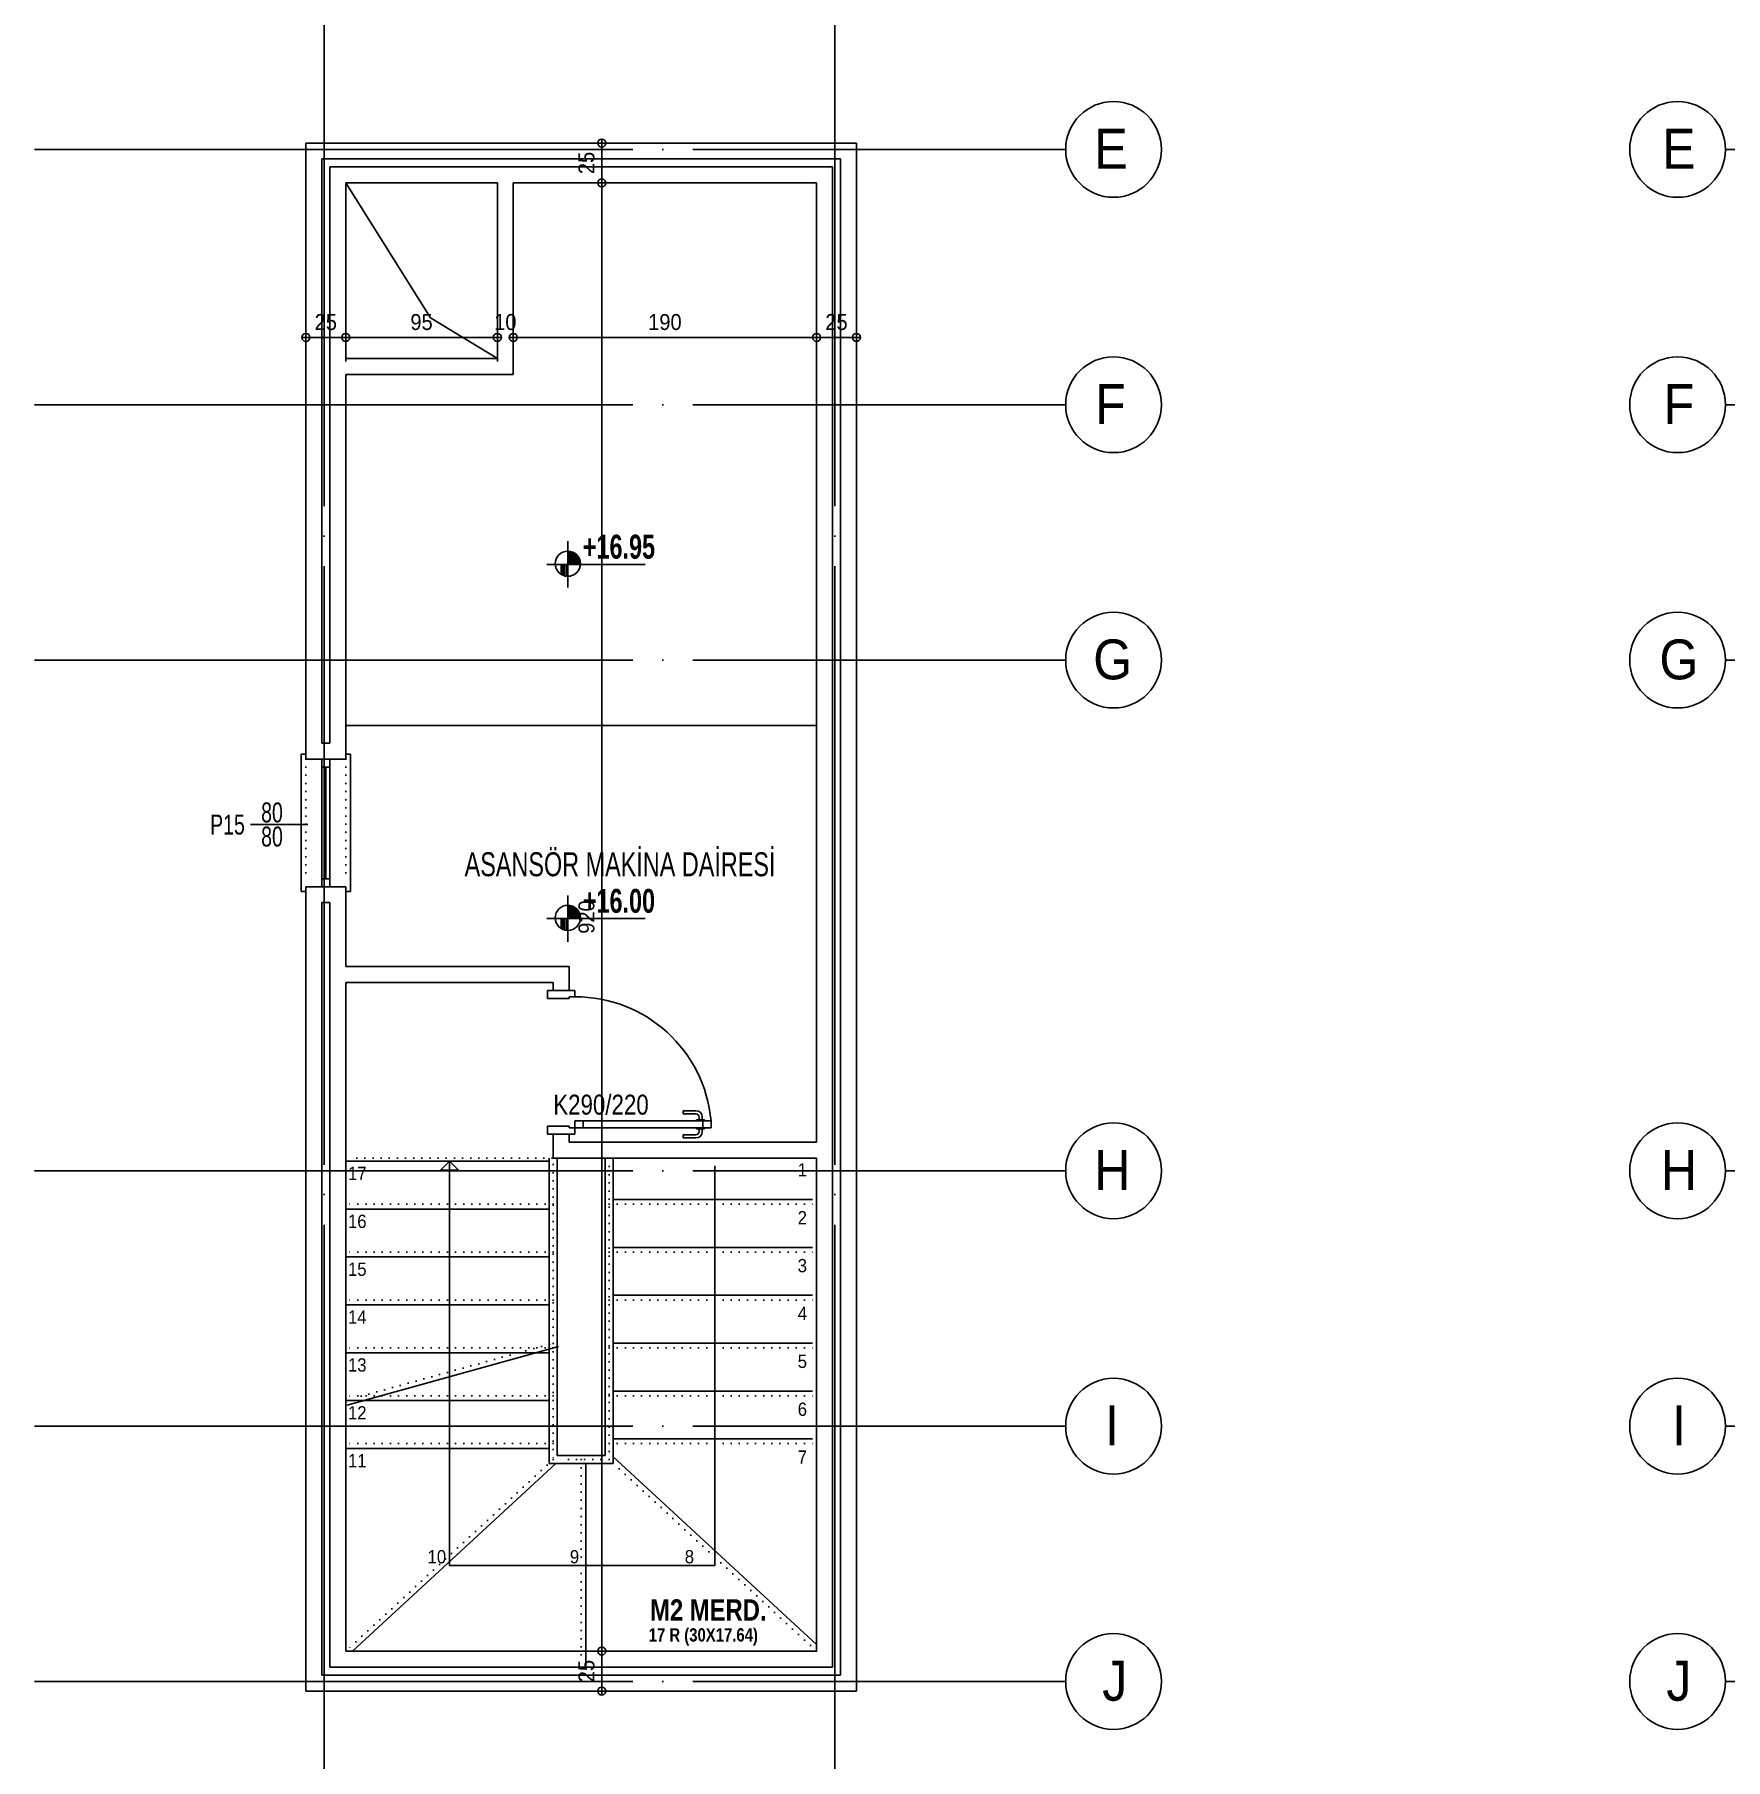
# Model space of a CAD drawing. Extents: x 460786 to 545292, y 30998 to 41694.
# Drawn here: x 472210 to 473270, y 38999 to 40080 of the extents above; entities that cross this region are included whole.
import ezdxf
from ezdxf.enums import TextEntityAlignment as Align

# ---------------------------------------------------------------- set-up
doc = ezdxf.new("R2010")
doc.units = 0
doc.header["$LTSCALE"] = 50
doc.header["$MEASUREMENT"] = 0
doc.header["$PDMODE"] = 35
doc.linetypes.add('DASHDOT', pattern=[5.5, 5, -0.25, 0, -0.25])
doc.linetypes.add('DASHED', pattern=[0.1, 0, -0.1])
doc.layers.get('0').update_dxf_attribs({"linetype": 'CONTINUOUS'})
doc.layers.get('Defpoints').update_dxf_attribs({"linetype": 'CONTINUOUS'})
for name, color, linetype in [('A-Aks Balonu', 2, 'CONTINUOUS'), ('A-Aks Dikey', 12, 'DASHDOT'), ('A-Aks Yatay', 12, 'DASHDOT'), ('A-Cam', 160, 'CONTINUOUS'), ('A-Dash', 9, 'DASHED'), ('A-Duvar', 7, 'CONTINUOUS'), ('A-Gör 2', 40, 'CONTINUOUS'), ('A-Kapı', 2, 'CONTINUOUS'), ('A-Kot', 3, 'CONTINUOUS'), ('A-Merdiven', 11, 'CONTINUOUS'), ('A-Olcu  IC Yatay', 8, 'CONTINUOUS'), ('A-Olcu Ic Dikey', 8, 'CONTINUOUS'), ('A-Poz-Kapı', 4, 'CONTINUOUS'), ('A-Poz-Pen', 4, 'CONTINUOUS'), ('A-Yazı 1', 200, 'CONTINUOUS'), ('A-Yazı Merdiven', 4, 'CONTINUOUS')]:
    doc.layers.add(name, color=color, linetype=linetype)
doc.styles.add('arial black', font='ariblk.ttf', dxfattribs={"width": 0.9, "height": 20})
doc.styles.add('blkan', font='arial.ttf', dxfattribs={"width": 0.9, "height": 12.5})
doc.styles.get("Standard").update_dxf_attribs({"font": 'arial.ttf', "width": 0.9})
doc.styles.add('YAZI', font='arialbd.ttf', dxfattribs={"width": 0.9, "height": 150})
doc.dimstyles.new('EXIT', dxfattribs={"dimscale": 50, "dimtxt": 0.23, "dimasz": 0.03, "dimexe": 0.125, "dimexo": 0.5, "dimgap": 0.09, "dimtad": 1, "dimzin": 1, "dimdsep": 46, "dimtxsty": 'Standard', "dimblk": 'TICK', "dimcen": 0.2, "dimadec": 0, "dimazin": 0, "dimtfac": 1, "dimtix": 1, "dimtofl": 0, "dimtmove": 2, "dimatfit": 3, "dimldrblk": 'TICK', "dimfxl": 1, "dimtolj": 1, "dimtzin": 1, "dimarcsym": 0})

# ---------------------------------------------------------------- blocks, each defined once
blk = doc.blocks.new('aks')
blk.add_circle((-0.8, 38.6), 60)
at = {"width": 0.9}
blk.add_attdef('AKSNO', text='', height=50, dxfattribs=at).set_placement((-0.8, 38.6), align=Align.MIDDLE_CENTER)
blk = doc.blocks.new('poz-pk1')
blk.add_line((24.3, 28.7), (24.3, -5.7))
at = {"width": 0.7}
for p in [(17, 10), (31.5, 10)]:
    blk.add_attdef('YAZı', text='', height=12, rotation=90, dxfattribs=at).set_placement(p, align=Align.MIDDLE_CENTER)
blk.add_attdef('POZ', text='', height=12, dxfattribs=at).set_placement((24.3, -14.4), align=Align.MIDDLE_CENTER)
blk = doc.blocks.new('kot-p200')
for p, q in [((11, 26), (11, -46.7)), ((13.6, 10.3), (13.6, -10.4)), ((16.2, 9.8), (16.2, -10.4)), ((18.9, 8.9), (18.9, -10.4)), ((21.5, 7.5), (21.5, -10.4)), ((24.1, 5.6), (24.1, -10.4)), ((26.7, 2.8), (26.7, -10.4)), ((132.5, -10.4), (-21.8, -10.4)), ((0.5, -10.4), (0.5, -25.8)), ((3.1, -10.4), (3.1, -27.2)), ((5.7, -10.4), (5.7, -28.1)), ((8.4, -10.4), (8.4, -28.7)), ((29.4, -1.8), (29.4, -10.4))]:
    blk.add_line(p, q)
blk.add_circle((11.1, -9.2), 19.7)
at = {"style": 'YAZI', "width": 0.7}
blk.add_attdef('KABAKOT', (34.7, -1.3), '', height=37.5, dxfattribs=at)
blk = doc.blocks.new('TICK', base_point=(53.7, 38.06))
blk.add_line((55.37, 38.06), (52.04, 38.06))
blk.add_circle((53.7, 38.06), 1.67)
blk = doc.blocks.new('*D833')
at = {"layer": 'A-Olcu Ic Dikey', "color": 0, "lineweight": -2, "transparency": 16777216}
for p, q in [((472550.9143, 39986.50245), (472572.1643, 39986.50245)), ((472565.9143, 39068.00245), (472565.9143, 39985.00245)), ((472550.9143, 39066.50245), (472572.1643, 39066.50245))]:
    blk.add_line(p, q, dxfattribs=at)
at = {"layer": 'Defpoints', "color": 0, "transparency": 16777216}
for p in [(472525.9143, 39986.50245), (472565.9143, 39986.50245), (472525.9143, 39066.50245)]:
    blk.add_point(p, dxfattribs=at)
at = {"layer": 'A-Olcu Ic Dikey', "color": 0, "lineweight": -2, "transparency": 16777216, "xscale": 1.5, "yscale": 1.5, "zscale": 1.5}
for p, rotation in [((472565.9143, 39986.50245), 90), ((472565.9143, 39066.50245), 270)]:
    blk.add_blockref('TICK', p, dxfattribs=dict(at, rotation=rotation))
at = {"layer": 'A-Olcu Ic Dikey', "color": 0, "transparency": 16777216, "insert": (472556.30857, 39526.50245), "char_height": 10, "attachment_point": 5, "rotation": 90}
blk.add_mtext('\\A1;920', dxfattribs=at)
blk = doc.blocks.new('*D834')
at = {"layer": 'A-Olcu  IC Yatay', "color": 0, "lineweight": -2, "transparency": 16777216}
for p, q in [((472510.44705, 39874.66205), (472510.44705, 39895.91205)), ((472698.94705, 39889.66205), (472511.94705, 39889.66205)), ((472700.44705, 39874.66205), (472700.44705, 39895.91205))]:
    blk.add_line(p, q, dxfattribs=at)
at = {"layer": 'Defpoints', "color": 0, "transparency": 16777216}
for p in [(472510.44705, 39889.66205), (472510.44705, 39849.66205), (472700.44705, 39849.66205)]:
    blk.add_point(p, dxfattribs=at)
at = {"layer": 'A-Olcu  IC Yatay', "color": 0, "lineweight": -2, "transparency": 16777216, "xscale": 1.5, "yscale": 1.5, "zscale": 1.5}
for p, rotation in [((472510.44705, 39889.66205), 180.0000000000373), ((472700.44705, 39889.66205), 3.733013897999626e-11)]:
    blk.add_blockref('TICK', p, dxfattribs=dict(at, rotation=rotation))
at = {"layer": 'A-Olcu  IC Yatay', "color": 0, "transparency": 16777216, "insert": (472605.44705, 39899.26778), "char_height": 10, "attachment_point": 5}
blk.add_mtext('\\A1;190', dxfattribs=at)
blk = doc.blocks.new('*D835')
at = {"layer": 'A-Olcu  IC Yatay', "color": 0, "lineweight": -2, "transparency": 16777216}
for p, q in [((472498.94705, 39889.66205), (472497.44705, 39889.66205)), ((472500.44705, 39874.66205), (472500.44705, 39895.91205)), ((472510.44705, 39874.66205), (472510.44705, 39895.91205)), ((472511.94705, 39889.66205), (472513.44705, 39889.66205))]:
    blk.add_line(p, q, dxfattribs=at)
at = {"layer": 'Defpoints', "color": 0, "transparency": 16777216}
for p in [(472510.44705, 39889.66205), (472500.44705, 39849.66205), (472510.44705, 39849.66205)]:
    blk.add_point(p, dxfattribs=at)
at = {"layer": 'A-Olcu  IC Yatay', "color": 0, "lineweight": -2, "transparency": 16777216, "xscale": 1.5, "yscale": 1.5, "zscale": 1.5}
blk.add_blockref('TICK', (472500.44705, 39889.66205), dxfattribs=at)
at = {"layer": 'A-Olcu  IC Yatay', "color": 0, "lineweight": -2, "transparency": 16777216, "xscale": 1.5, "yscale": 1.5, "zscale": 1.5, "rotation": 180}
blk.add_blockref('TICK', (472510.44705, 39889.66205), dxfattribs=at)
at = {"layer": 'A-Olcu  IC Yatay', "color": 0, "transparency": 16777216, "insert": (472505.44705, 39899.26778), "char_height": 10, "attachment_point": 5}
blk.add_mtext('\\A1;10', dxfattribs=at)
blk = doc.blocks.new('*D836')
at = {"layer": 'A-Olcu  IC Yatay', "color": 0, "lineweight": -2, "transparency": 16777216}
for p, q in [((472405.44705, 39874.66205), (472405.44705, 39895.91205)), ((472498.94705, 39889.66205), (472406.94705, 39889.66205)), ((472500.44705, 39874.66205), (472500.44705, 39895.91205))]:
    blk.add_line(p, q, dxfattribs=at)
at = {"layer": 'Defpoints', "color": 0, "transparency": 16777216}
for p in [(472405.44705, 39889.66205), (472405.44705, 39849.66205), (472500.44705, 39849.66205)]:
    blk.add_point(p, dxfattribs=at)
at = {"layer": 'A-Olcu  IC Yatay', "color": 0, "lineweight": -2, "transparency": 16777216, "xscale": 1.5, "yscale": 1.5, "zscale": 1.5}
for p, rotation in [((472405.44705, 39889.66205), 180.0000000000395), ((472500.44705, 39889.66205), 3.948841253986756e-11)]:
    blk.add_blockref('TICK', p, dxfattribs=dict(at, rotation=rotation))
at = {"layer": 'A-Olcu  IC Yatay', "color": 0, "transparency": 16777216, "insert": (472452.94705, 39899.26778), "char_height": 10, "attachment_point": 5}
blk.add_mtext('\\A1;95', dxfattribs=at)
blk = doc.blocks.new('*D837')
at = {"layer": 'A-Olcu  IC Yatay', "color": 0, "lineweight": -2, "transparency": 16777216}
for p, q in [((472380.44705, 39874.66205), (472380.44705, 39895.91205)), ((472381.94705, 39889.66205), (472403.94705, 39889.66205)), ((472405.44705, 39874.66205), (472405.44705, 39895.91205))]:
    blk.add_line(p, q, dxfattribs=at)
at = {"layer": 'Defpoints', "color": 0, "transparency": 16777216}
for p in [(472405.44705, 39889.66205), (472380.44705, 39849.66205), (472405.44705, 39849.66205)]:
    blk.add_point(p, dxfattribs=at)
at = {"layer": 'A-Olcu  IC Yatay', "color": 0, "lineweight": -2, "transparency": 16777216, "xscale": 1.5, "yscale": 1.5, "zscale": 1.5, "rotation": 180}
blk.add_blockref('TICK', (472380.44705, 39889.66205), dxfattribs=at)
at = {"layer": 'A-Olcu  IC Yatay', "color": 0, "lineweight": -2, "transparency": 16777216, "xscale": 1.5, "yscale": 1.5, "zscale": 1.5}
blk.add_blockref('TICK', (472405.44705, 39889.66205), dxfattribs=at)
at = {"layer": 'A-Olcu  IC Yatay', "color": 0, "transparency": 16777216, "insert": (472392.94705, 39899.26778), "char_height": 10, "attachment_point": 5}
blk.add_mtext('\\A1;25', dxfattribs=at)
blk = doc.blocks.new('*D838')
at = {"layer": 'A-Olcu  IC Yatay', "color": 0, "lineweight": -2, "transparency": 16777216}
for p, q in [((472700.44705, 39874.66205), (472700.44705, 39895.91205)), ((472701.94705, 39889.66205), (472723.94705, 39889.66205)), ((472725.44705, 39874.66205), (472725.44705, 39895.91205))]:
    blk.add_line(p, q, dxfattribs=at)
at = {"layer": 'Defpoints', "color": 0, "transparency": 16777216}
for p in [(472725.44705, 39889.66205), (472700.44705, 39849.66205), (472725.44705, 39849.66205)]:
    blk.add_point(p, dxfattribs=at)
at = {"layer": 'A-Olcu  IC Yatay', "color": 0, "lineweight": -2, "transparency": 16777216, "xscale": 1.5, "yscale": 1.5, "zscale": 1.5, "rotation": 180}
blk.add_blockref('TICK', (472700.44705, 39889.66205), dxfattribs=at)
at = {"layer": 'A-Olcu  IC Yatay', "color": 0, "lineweight": -2, "transparency": 16777216, "xscale": 1.5, "yscale": 1.5, "zscale": 1.5}
blk.add_blockref('TICK', (472725.44705, 39889.66205), dxfattribs=at)
at = {"layer": 'A-Olcu  IC Yatay', "color": 0, "transparency": 16777216, "insert": (472712.94705, 39899.26778), "char_height": 10, "attachment_point": 5}
blk.add_mtext('\\A1;25', dxfattribs=at)
blk = doc.blocks.new('*D839')
at = {"layer": 'A-Olcu Ic Dikey', "color": 0, "lineweight": -2, "transparency": 16777216}
for p, q in [((472550.9143, 40011.50245), (472572.1643, 40011.50245)), ((472565.9143, 40010.00245), (472565.9143, 39988.00245)), ((472550.9143, 39986.50245), (472572.1643, 39986.50245))]:
    blk.add_line(p, q, dxfattribs=at)
at = {"layer": 'Defpoints', "color": 0, "transparency": 16777216}
for p in [(472525.9143, 40011.50245), (472525.9143, 39986.50245), (472565.9143, 39986.50245)]:
    blk.add_point(p, dxfattribs=at)
at = {"layer": 'A-Olcu Ic Dikey', "color": 0, "lineweight": -2, "transparency": 16777216, "xscale": 1.5, "yscale": 1.5, "zscale": 1.5}
for p, rotation in [((472565.9143, 40011.50245), 90), ((472565.9143, 39986.50245), 270)]:
    blk.add_blockref('TICK', p, dxfattribs=dict(at, rotation=rotation))
at = {"layer": 'A-Olcu Ic Dikey', "color": 0, "transparency": 16777216, "insert": (472556.30857, 39999.00245), "char_height": 10, "attachment_point": 5, "rotation": 90}
blk.add_mtext('\\A1;25', dxfattribs=at)
blk = doc.blocks.new('*D840')
at = {"layer": 'A-Olcu Ic Dikey', "color": 0, "lineweight": -2, "transparency": 16777216}
for p, q in [((472550.9143, 39066.50245), (472572.1643, 39066.50245)), ((472565.9143, 39065.00245), (472565.9143, 39043.00245)), ((472550.9143, 39041.50245), (472572.1643, 39041.50245))]:
    blk.add_line(p, q, dxfattribs=at)
at = {"layer": 'Defpoints', "color": 0, "transparency": 16777216}
for p in [(472525.9143, 39066.50245), (472525.9143, 39041.50245), (472565.9143, 39041.50245)]:
    blk.add_point(p, dxfattribs=at)
at = {"layer": 'A-Olcu Ic Dikey', "color": 0, "lineweight": -2, "transparency": 16777216, "xscale": 1.5, "yscale": 1.5, "zscale": 1.5}
for p, rotation in [((472565.9143, 39066.50245), 90), ((472565.9143, 39041.50245), 270)]:
    blk.add_blockref('TICK', p, dxfattribs=dict(at, rotation=rotation))
at = {"layer": 'A-Olcu Ic Dikey', "color": 0, "transparency": 16777216, "insert": (472556.30857, 39054.00245), "char_height": 10, "attachment_point": 5, "rotation": 90}
blk.add_mtext('\\A1;25', dxfattribs=at)

msp = doc.modelspace()

# ---------------------------------------------------------------- linework, layer by layer
at = {"layer": 'A-Aks Dikey', "ltscale": 1.5}
for p, q in [((472391.95, 40158.89), (472391.95, 38806.52)), ((472711.95, 40158.89), (472711.95, 38806.52))]:
    msp.add_line(p, q, dxfattribs=at)
at = {"layer": 'A-Aks Yatay', "ltscale": 1.5}
for p, q in [((472210.41, 40007.5), (472856.56, 40007.5)), ((473270.05, 40007.5), (476108.46, 40007.5)), ((472210.41, 39847.5), (472856.56, 39847.5)), ((473270.05, 39847.5), (476108.46, 39847.5)), ((472210.41, 39687.5), (472856.56, 39687.5)), ((473270.05, 39687.5), (476108.46, 39687.5)), ((472210.41, 39367.5), (472856.56, 39367.5)), ((473270.05, 39367.5), (476108.46, 39367.5)), ((472210.41, 39207.5), (472856.56, 39207.5)), ((473270.05, 39207.5), (476108.46, 39207.5)), ((472210.41, 39047.5), (472856.56, 39047.5)), ((473270.05, 39047.5), (476108.46, 39047.5))]:
    msp.add_line(p, q, dxfattribs=at)
at = {"layer": 'A-Cam'}
for p, q in [((472390.45, 39545.5), (472390.45, 39625.5)), ((472392.95, 39550.5), (472392.95, 39620.5)), ((472395.45, 39545.5), (472395.45, 39625.5))]:
    msp.add_line(p, q, dxfattribs=at)
for points in [[(472390.45, 39625.5), (472390.45, 39620.5), (472395.45, 39620.5)], [(472395.45, 39545.5), (472395.45, 39550.5), (472390.45, 39550.5)]]:
    msp.add_lwpolyline(points, dxfattribs=at)
at = {"layer": 'A-Dash'}
for p, q in [((472380.45, 39625.5), (472380.45, 39545.5)), ((472405.45, 39625.5), (472405.45, 39545.5)), ((472570.45, 39375.5), (472405.45, 39375.5)), ((472535.45, 39376.5), (472535.45, 39186.5)), ((472570.45, 39186.5), (472570.45, 39376.5)), ((472700.45, 39066.5), (472700.45, 39366.5)), ((472535.45, 39346.5), (472405.45, 39346.5)), ((472570.45, 39346.5), (472700.45, 39346.5)), ((472535.45, 39316.5), (472405.45, 39316.5)), ((472570.45, 39316.5), (472700.45, 39316.5)), ((472535.45, 39286.5), (472405.45, 39286.5)), ((472570.45, 39286.5), (472700.45, 39286.5)), ((472537.95, 39260.19), (472405.45, 39223.5)), ((472535.45, 39256.5), (472405.45, 39256.5)), ((472570.45, 39256.5), (472700.45, 39256.5)), ((472535.45, 39226.5), (472405.45, 39226.5)), ((472570.45, 39226.5), (472700.45, 39226.5)), ((472535.45, 39196.5), (472405.45, 39196.5)), ((472570.45, 39196.5), (472700.45, 39196.5)), ((472535.45, 39186.5), (472405.45, 39066.5)), ((472570.45, 39186.5), (472535.45, 39186.5)), ((472552.95, 39186.5), (472552.95, 39056.5)), ((472700.45, 39066.5), (472570.45, 39186.5))]:
    msp.add_line(p, q, dxfattribs=at)
at = {"layer": 'A-Duvar'}
for p, q in [((472725.45, 40011.5), (472380.45, 40011.5)), ((472380.45, 40011.5), (472380.45, 39625.5)), ((472725.45, 40011.5), (472725.45, 39066.5)), ((472715.45, 40001.5), (472390.45, 40001.5)), ((472390.45, 40001.5), (472390.45, 39635.5)), ((472710.45, 39996.5), (472395.45, 39996.5)), ((472395.45, 39996.5), (472395.45, 39635.5)), ((472710.45, 39996.5), (472710.45, 39056.5)), ((472715.45, 40001.5), (472715.45, 39051.5)), ((472405.45, 39986.5), (472405.45, 39876.5)), ((472500.45, 39986.5), (472405.45, 39986.5)), ((472500.45, 39876.5), (472500.45, 39986.5)), ((472700.45, 39986.5), (472510.45, 39986.5)), ((472510.45, 39866.5), (472510.45, 39986.5)), ((472700.45, 39986.5), (472700.45, 39385.5)), ((472405.45, 39876.5), (472500.45, 39876.5)), ((472405.45, 39866.5), (472510.45, 39866.5)), ((472405.45, 39866.5), (472405.45, 39625.5)), ((472390.45, 39635.5), (472395.45, 39635.5)), ((472395.45, 39635.5), (472390.45, 39635.5)), ((472380.45, 39625.5), (472405.45, 39625.5)), ((472405.45, 39625.5), (472380.45, 39625.5)), ((472405.45, 39625.5), (472380.45, 39625.5)), ((472380.45, 39545.5), (472405.45, 39545.5)), ((472380.45, 39545.5), (472380.45, 39066.5)), ((472380.45, 39545.5), (472405.45, 39545.5)), ((472405.45, 39545.5), (472380.45, 39545.5)), ((472405.45, 39545.5), (472405.45, 39495.5)), ((472390.45, 39535.5), (472390.45, 39051.5)), ((472390.45, 39535.5), (472395.45, 39535.5)), ((472395.45, 39535.5), (472390.45, 39535.5)), ((472395.45, 39535.5), (472395.45, 39056.5)), ((472405.45, 39495.5), (472545.45, 39495.5)), ((472545.45, 39495.5), (472545.45, 39480.5)), ((472405.45, 39485.5), (472535.45, 39485.5)), ((472405.45, 39485.5), (472405.45, 39066.5)), ((472535.45, 39485.5), (472535.45, 39480.5)), ((472545.45, 39480.5), (472535.45, 39480.5)), ((472545.45, 39390.5), (472535.45, 39390.5)), ((472535.45, 39390.5), (472535.45, 39375.5)), ((472545.45, 39390.5), (472545.45, 39385.5)), ((472545.45, 39385.5), (472700.45, 39385.5)), ((472535.45, 39375.5), (472700.45, 39375.5)), ((472700.45, 39375.5), (472700.45, 39066.5)), ((472405.45, 39366.5), (472405.45, 39066.5)), ((472725.45, 39066.5), (472725.45, 39366.5)), ((472380.45, 39066.5), (472380.45, 39041.5)), ((472700.45, 39066.5), (472405.45, 39066.5)), ((472725.45, 39066.5), (472725.45, 39041.5)), ((472710.45, 39056.5), (472395.45, 39056.5)), ((472715.45, 39051.5), (472390.45, 39051.5)), ((472725.45, 39041.5), (472380.45, 39041.5))]:
    msp.add_line(p, q, dxfattribs=at)
at = {"layer": 'A-Gör 2'}
for p, q in [((472405.45, 39986.5), (472458.56, 39902.02)), ((472458.56, 39902.02), (472500.45, 39876.5)), ((472405.45, 39646.5), (472700.45, 39646.5)), ((472377.45, 39625.5), (472377.45, 39628.5)), ((472377.45, 39628.5), (472380.45, 39628.5)), ((472408.45, 39628.5), (472405.45, 39628.5)), ((472408.45, 39625.5), (472408.45, 39628.5)), ((472377.45, 39542.5), (472377.45, 39625.5)), ((472408.45, 39542.5), (472408.45, 39625.5)), ((472380.45, 39542.5), (472377.45, 39542.5)), ((472405.45, 39542.5), (472408.45, 39542.5)), ((472532.95, 39375.5), (472532.95, 39184)), ((472537.95, 39375.5), (472537.95, 39189)), ((472567.95, 39189), (472567.95, 39375.5)), ((472572.95, 39184), (472572.95, 39375.5)), ((472572.95, 39184), (472532.95, 39184)), ((472567.95, 39189), (472537.95, 39189))]:
    msp.add_line(p, q, dxfattribs=at)
at = {"layer": 'A-Kapı'}
for p, q in [((472535.45, 39480.5), (472531.95, 39480.5)), ((472531.95, 39480.5), (472531.95, 39475.5)), ((472531.95, 39475.5), (472545.45, 39475.5)), ((472548.95, 39480.5), (472545.45, 39480.5)), ((472548.95, 39476.5), (472545.45, 39476.5)), ((472545.45, 39476.5), (472545.45, 39475.5)), ((472548.95, 39480.5), (472548.95, 39476.5)), ((472616.84, 39405.16), (472616.84, 39403.16)), ((472624.84, 39405.16), (472616.84, 39405.16)), ((472624.84, 39403.16), (472616.84, 39403.16)), ((472625.34, 39399.5), (472625.34, 39398.7)), ((472630.34, 39399.5), (472625.34, 39399.5)), ((472626.84, 39401.16), (472626.84, 39399.5)), ((472628.84, 39401.16), (472628.84, 39399.5)), ((472630.34, 39399.5), (472630.34, 39398.7)), ((472531.95, 39395.5), (472545.45, 39395.5)), ((472531.95, 39390.5), (472531.95, 39395.5)), ((472535.45, 39390.5), (472531.95, 39390.5)), ((472545.45, 39394.5), (472545.45, 39395.5)), ((472548.95, 39394.5), (472545.45, 39394.5)), ((472548.95, 39390.5), (472545.45, 39390.5)), ((472548.95, 39394.5), (472548.95, 39398.7)), ((472548.95, 39398.7), (472634.34, 39398.7)), ((472548.95, 39394.5), (472634.34, 39394.5)), ((472548.95, 39390.5), (472548.95, 39394.5)), ((472554.15, 39394.5), (472554.15, 39398.7)), ((472616.84, 39388.05), (472616.84, 39390.05)), ((472624.84, 39390.05), (472616.84, 39390.05)), ((472625.34, 39393.7), (472625.34, 39394.5)), ((472625.34, 39393.7), (472625.34, 39394.5)), ((472630.34, 39393.7), (472625.34, 39393.7)), ((472626.84, 39392.05), (472626.84, 39393.7)), ((472628.84, 39392.05), (472628.84, 39393.7)), ((472629.13, 39394.5), (472629.13, 39398.7)), ((472630.34, 39393.7), (472630.34, 39394.5)), ((472634.34, 39394.5), (472634.34, 39398.7)), ((472624.84, 39388.05), (472616.84, 39388.05))]:
    msp.add_line(p, q, dxfattribs=at)
for centre, radius, start, end in [((472549.42, 39391.26), 85.25, 5.00977, 90.31765), ((472624.84, 39401.16), 4, 360, 90), ((472624.84, 39401.16), 2, 360, 90), ((472624.84, 39392.05), 2, 270, 360), ((472624.84, 39392.05), 4, 270, 360)]:
    msp.add_arc(centre, radius, start, end, dxfattribs=at)
at = {"layer": 'A-Merdiven'}
for p, q in [((472532.95, 39373.5), (472405.45, 39373.5)), ((472470.45, 39120.25), (472470.45, 39373.5)), ((472636.7, 39370.5), (472636.7, 39120.25)), ((472572.95, 39349.5), (472697.95, 39349.5)), ((472532.95, 39343.5), (472405.45, 39343.5)), ((472532.95, 39313.5), (472405.45, 39313.5)), ((472572.95, 39319.5), (472697.95, 39319.5)), ((472532.95, 39283.5), (472405.45, 39283.5)), ((472572.95, 39289.5), (472697.95, 39289.5)), ((472572.95, 39259.5), (472697.95, 39259.5)), ((472532.95, 39253.5), (472405.45, 39253.5)), ((472538.75, 39257.3), (472406.25, 39220.61)), ((472572.95, 39229.5), (472697.95, 39229.5)), ((472532.95, 39223.5), (472405.45, 39223.5)), ((472572.95, 39199.5), (472697.95, 39199.5)), ((472532.95, 39193.5), (472405.45, 39193.5)), ((472537.19, 39184), (472409.69, 39066.5)), ((472555.95, 39184), (472555.95, 39056.5)), ((472700.45, 39070.56), (472572.95, 39188.25)), ((472636.7, 39120.25), (472470.45, 39120.25))]:
    msp.add_line(p, q, dxfattribs=at)
msp.add_lwpolyline([(472470.45, 39373.5), (472464.74, 39367.79), (472476.16, 39367.79), (472470.45, 39373.5)], dxfattribs=at)

# ---------------------------------------------------------------- block references
at = {"layer": 'A-Aks Balonu'}
ref = msp.add_blockref('aks', (472886.98, 39988.18), dxfattribs=dict(at, xscale=0.5, yscale=0.5, zscale=0.5))
ref.add_attrib('AKSNO', 'E', dxfattribs={"layer": '0', "height": 25, "width": 0.9}).set_placement((472884.96, 40007.93), align=Align.MIDDLE_CENTER)
ref = msp.add_blockref('aks', (473239.63, 39988.18), dxfattribs=dict(at, xscale=-0.5, yscale=0.5, zscale=0.5))
ref.add_attrib('AKSNO', 'E', dxfattribs={"layer": '0', "height": 25, "width": 0.9}).set_placement((473240.85, 40007.93), align=Align.MIDDLE_CENTER)
ref = msp.add_blockref('aks', (472886.98, 39828.18), dxfattribs=dict(at, xscale=0.5, yscale=0.5, zscale=0.5))
ref.add_attrib('AKSNO', 'F', dxfattribs={"layer": '0', "height": 25, "width": 0.9}).set_placement((472884.62, 39847.93), align=Align.MIDDLE_CENTER)
ref = msp.add_blockref('aks', (473239.63, 39828.18), dxfattribs=dict(at, xscale=-0.5, yscale=0.5, zscale=0.5))
ref.add_attrib('AKSNO', 'F', dxfattribs={"layer": '0', "height": 25, "width": 0.9}).set_placement((473240.85, 39847.93), align=Align.MIDDLE_CENTER)
ref = msp.add_blockref('aks', (472886.98, 39668.18), dxfattribs=dict(at, xscale=0.5, yscale=0.5, zscale=0.5))
ref.add_attrib('AKSNO', 'G', dxfattribs={"layer": '0', "height": 25, "width": 0.9}).set_placement((472886.05, 39687.93), align=Align.MIDDLE_CENTER)
ref = msp.add_blockref('aks', (473239.63, 39668.18), dxfattribs=dict(at, xscale=-0.5, yscale=0.5, zscale=0.5))
ref.add_attrib('AKSNO', 'G', dxfattribs={"layer": '0', "height": 25, "width": 0.9}).set_placement((473240.85, 39687.93), align=Align.MIDDLE_CENTER)
ref = msp.add_blockref('aks', (472886.98, 39348.18), dxfattribs=dict(at, xscale=0.5, yscale=0.5, zscale=0.5))
ref.add_attrib('AKSNO', 'H', dxfattribs={"layer": '0', "height": 25, "width": 0.9}).set_placement((472885.77, 39367.93), align=Align.MIDDLE_CENTER)
ref = msp.add_blockref('aks', (473239.63, 39348.18), dxfattribs=dict(at, xscale=-0.5, yscale=0.5, zscale=0.5))
ref.add_attrib('AKSNO', 'H', dxfattribs={"layer": '0', "height": 25, "width": 0.9}).set_placement((473240.85, 39367.93), align=Align.MIDDLE_CENTER)
ref = msp.add_blockref('aks', (472886.98, 39188.18), dxfattribs=dict(at, xscale=0.5, yscale=0.5, zscale=0.5))
ref.add_attrib('AKSNO', 'I', dxfattribs={"layer": '0', "height": 25, "width": 0.9}).set_placement((472885.65, 39207.93), align=Align.MIDDLE_CENTER)
ref = msp.add_blockref('aks', (473239.63, 39188.18), dxfattribs=dict(at, xscale=-0.5, yscale=0.5, zscale=0.5))
ref.add_attrib('AKSNO', 'I', dxfattribs={"layer": '0', "height": 25, "width": 0.9}).set_placement((473240.85, 39207.93), align=Align.MIDDLE_CENTER)
ref = msp.add_blockref('aks', (472886.98, 39028.18), dxfattribs=dict(at, xscale=0.5, yscale=0.5, zscale=0.5))
ref.add_attrib('AKSNO', 'J', dxfattribs={"layer": '0', "height": 25, "width": 0.9}).set_placement((472887.35, 39047.93), align=Align.MIDDLE_CENTER)
ref = msp.add_blockref('aks', (473239.63, 39028.18), dxfattribs=dict(at, xscale=-0.5, yscale=0.5, zscale=0.5))
ref.add_attrib('AKSNO', 'J', dxfattribs={"layer": '0', "height": 25, "width": 0.9}).set_placement((473240.85, 39047.93), align=Align.MIDDLE_CENTER)
at = {"layer": 'A-Kot', "xscale": 0.4000000000029104, "yscale": 0.4000000000029104, "zscale": 0.4000000000029104}
for p, values in [((472540.14, 39751.58), {'KABAKOT': '+16.95'}), ((472540.14, 39529.65), {'KABAKOT': '+16.00'})]:
    msp.add_blockref('kot-p200', p, dxfattribs=at).add_auto_attribs(values)
at = {"layer": 'A-Poz-Pen'}
ref = msp.add_blockref('poz-pk1', (472351.76, 39609.79), dxfattribs=dict(at, xscale=1.041608796296916, yscale=1.041608796296916, zscale=1.041608796296916, rotation=270))
ref.add_attrib('YAZı', '80', dxfattribs={"layer": '0', "height": 12.499, "rotation": 360, "width": 0.7}).set_placement((472359.22, 39592.04), align=Align.MIDDLE_CENTER)
ref.add_attrib('YAZı', '80', dxfattribs={"layer": '0', "height": 12.499, "rotation": 360, "width": 0.7}).set_placement((472359.23, 39576.93), align=Align.MIDDLE_CENTER)
ref.add_attrib('POZ', 'P15', dxfattribs={"layer": '0', "height": 12.499, "rotation": 360, "width": 0.7}).set_placement((472331.34, 39584.44), align=Align.MIDDLE_CENTER)

# ---------------------------------------------------------------- texts
at = {"layer": 'A-Poz-Kapı', "width": 0.8}
msp.add_attdef('K290/220', (472535.49, 39402.69), '', height=12.5, dxfattribs=at)
at = {"layer": 'A-Yazı 1', "style": 'blkan', "width": 0.7}
msp.add_text('ASANSÖR MAKİNA DAİRESİ', height=15, dxfattribs=at).set_placement((472479.95, 39552.06))
at = {"layer": 'A-Yazı Merdiven', "width": 0.9}
for s, height, p in [('17', 8.333, (472406.84, 39361.66, 56888.89)), ('1', 8.33, (472688.66, 39363.92, 56888.89)), ('16', 8.333, (472406.84, 39331.66, 56888.89)), ('2', 8.33, (472688.66, 39333.92, 56888.89)), ('15', 8.333, (472406.84, 39301.66, 56888.89)), ('3', 8.33, (472688.66, 39303.92, 56888.89)), ('4', 8.33, (472688.66, 39273.92, 56888.89)), ('14', 8.333, (472406.84, 39271.66, 56888.89)), ('13', 8.333, (472406.84, 39241.66, 56888.89)), ('5', 8.33, (472688.66, 39243.92, 56888.89)), ('12', 8.333, (472406.84, 39211.66, 56888.89)), ('6', 8.33, (472688.66, 39213.92, 56888.89)), ('11', 8.333, (472406.84, 39181.66, 56888.89)), ('7', 8.33, (472688.66, 39183.92, 56888.89)), ('10', 8.333, (472456.71, 39121.51, 56888.89)), ('9', 8.33, (472545.88, 39121.51, 56888.89)), ('8', 8.33, (472617.89, 39121.51, 56888.89))]:
    msp.add_text(s, height=height, dxfattribs=at).set_placement(p)
at = {"layer": 'A-Yazı Merdiven', "style": 'arial black', "width": 0.7}
for s, height, p in [('M2 MERD.', 13.333, (472596.17, 39085.62, 68266.67)), (' 17 R (30X17.64)', 8.3333, (472592.69, 39072.52, 56888.89))]:
    msp.add_text(s, height=height, dxfattribs=at).set_placement(p)

# ---------------------------------------------------------------- dimensions: what is measured, and where the dimension line sits
at = {"layer": 'A-Olcu  IC Yatay'}
for p1, p2, distance, picture, middle in [((472380.45, 39849.66), (472405.45, 39849.66), 40, '*D837', (472392.95, 39899.27)), ((472500.45, 39849.66), (472405.45, 39849.66), -40, '*D836', (472452.95, 39899.27)), ((472500.45, 39849.66), (472510.45, 39849.66), 40, '*D835', (472505.45, 39899.27)), ((472700.45, 39849.66), (472510.45, 39849.66), -40, '*D834', (472605.45, 39899.27)), ((472700.45, 39849.66), (472725.45, 39849.66), 40, '*D838', (472712.95, 39899.27))]:
    dim = msp.add_aligned_dim(p1=p1, p2=p2, distance=distance, dimstyle='EXIT', override={"dimtxt": 0.2, "dimdec": 1, "dimzin": 9, "dimtdec": 1}, dxfattribs=at)
    dim.commit()
    dim.dimension.update_dxf_attribs({"geometry": picture, "text_midpoint": middle})
at = {"layer": 'A-Olcu Ic Dikey'}
for p1, p2, distance, picture, middle in [((472525.91, 40011.5), (472525.91, 39986.5), 40, '*D839', (472556.31, 39999)), ((472525.91, 39066.5), (472525.91, 39986.5), -40, '*D833', (472556.31, 39526.5)), ((472525.91, 39066.5), (472525.91, 39041.5), 40, '*D840', (472556.31, 39054))]:
    dim = msp.add_aligned_dim(p1=p1, p2=p2, distance=distance, dimstyle='EXIT', override={"dimtxt": 0.2, "dimdec": 1, "dimzin": 9, "dimtdec": 1}, dxfattribs=at)
    dim.commit()
    dim.dimension.update_dxf_attribs({"geometry": picture, "text_midpoint": middle})

doc.saveas('drawing.dxf')
